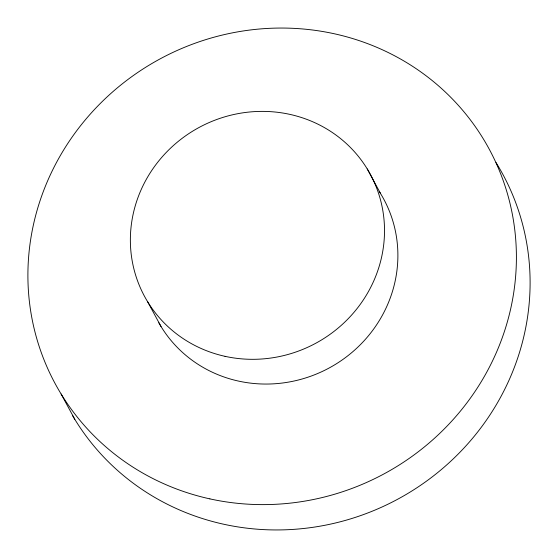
<?xml version="1.0" encoding="UTF-8"?>
<svg xmlns="http://www.w3.org/2000/svg" width="558" height="558" viewBox="0 0 558 558"><rect width="100%" height="100%" fill="white"/><g stroke="black" fill="none" stroke-linecap="round" stroke-linejoin="round"><path stroke-width="0.84" d="M367.234 168.928L380.612 193.661M147.647 301.773L161.018 326.507M61.115 394.011L74.807 419.33M495.985 162.524A246.678 235.776 -28.4 0 1 407.661 493.558A246.678 235.776 -28.4 0 1 72.596 415.633M379.238 191.478A128.34 122.662 -28.4 0 1 334.019 365.225A128.34 122.662 -28.4 0 1 158.842 322.789M209.885 498.88A246.678 235.776 -28.4 0 0 507.829 195.091A246.678 235.776 -28.4 0 0 98.745 105.037A246.678 235.776 -28.4 0 0 209.885 498.88M225.041 356.332A128.34 122.662 -28.4 0 0 380.054 198.285A128.34 122.662 -28.4 0 0 167.226 151.434A128.34 122.662 -28.4 0 0 225.041 356.332"/></g></svg>
